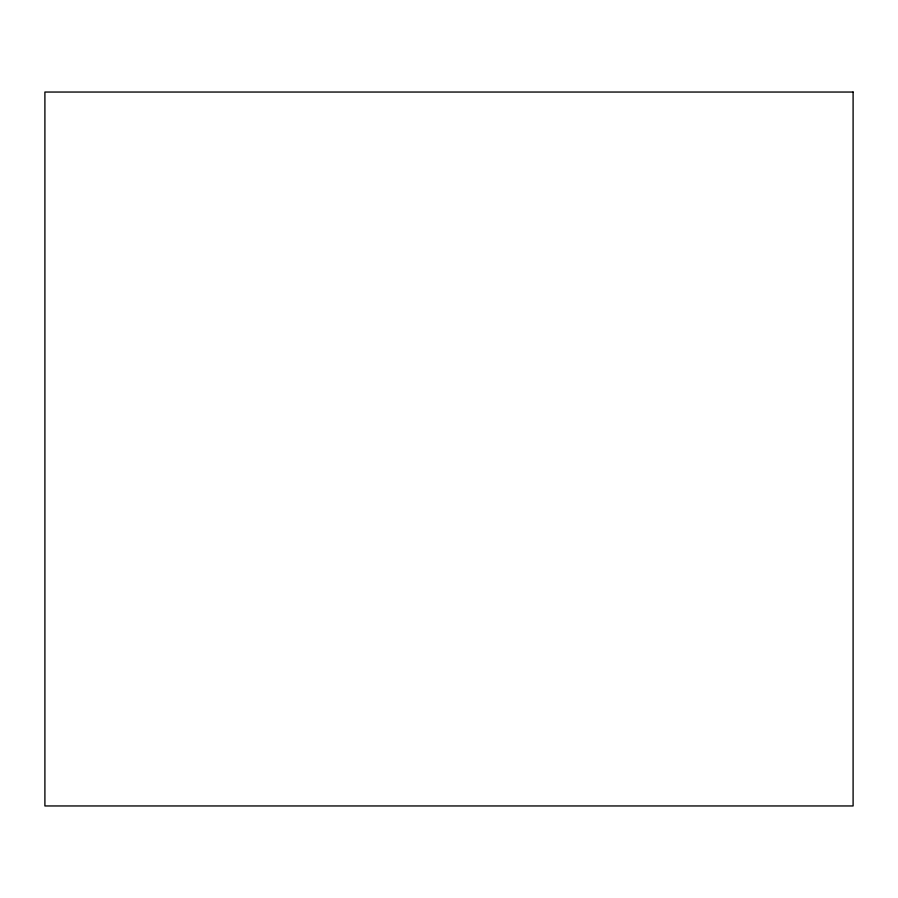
<?xml version="1.0" encoding="UTF-8"?>
<svg xmlns="http://www.w3.org/2000/svg" width="898" height="898" viewBox="0 0 898 898"><rect width="100%" height="100%" fill="white"/><g stroke="black" fill="none" stroke-linecap="round" stroke-linejoin="round"><path stroke-width="1.35" d="M853.1 92.045L44.9 92.045L44.9 805.955L853.1 805.955L853.1 92.045"/></g></svg>
